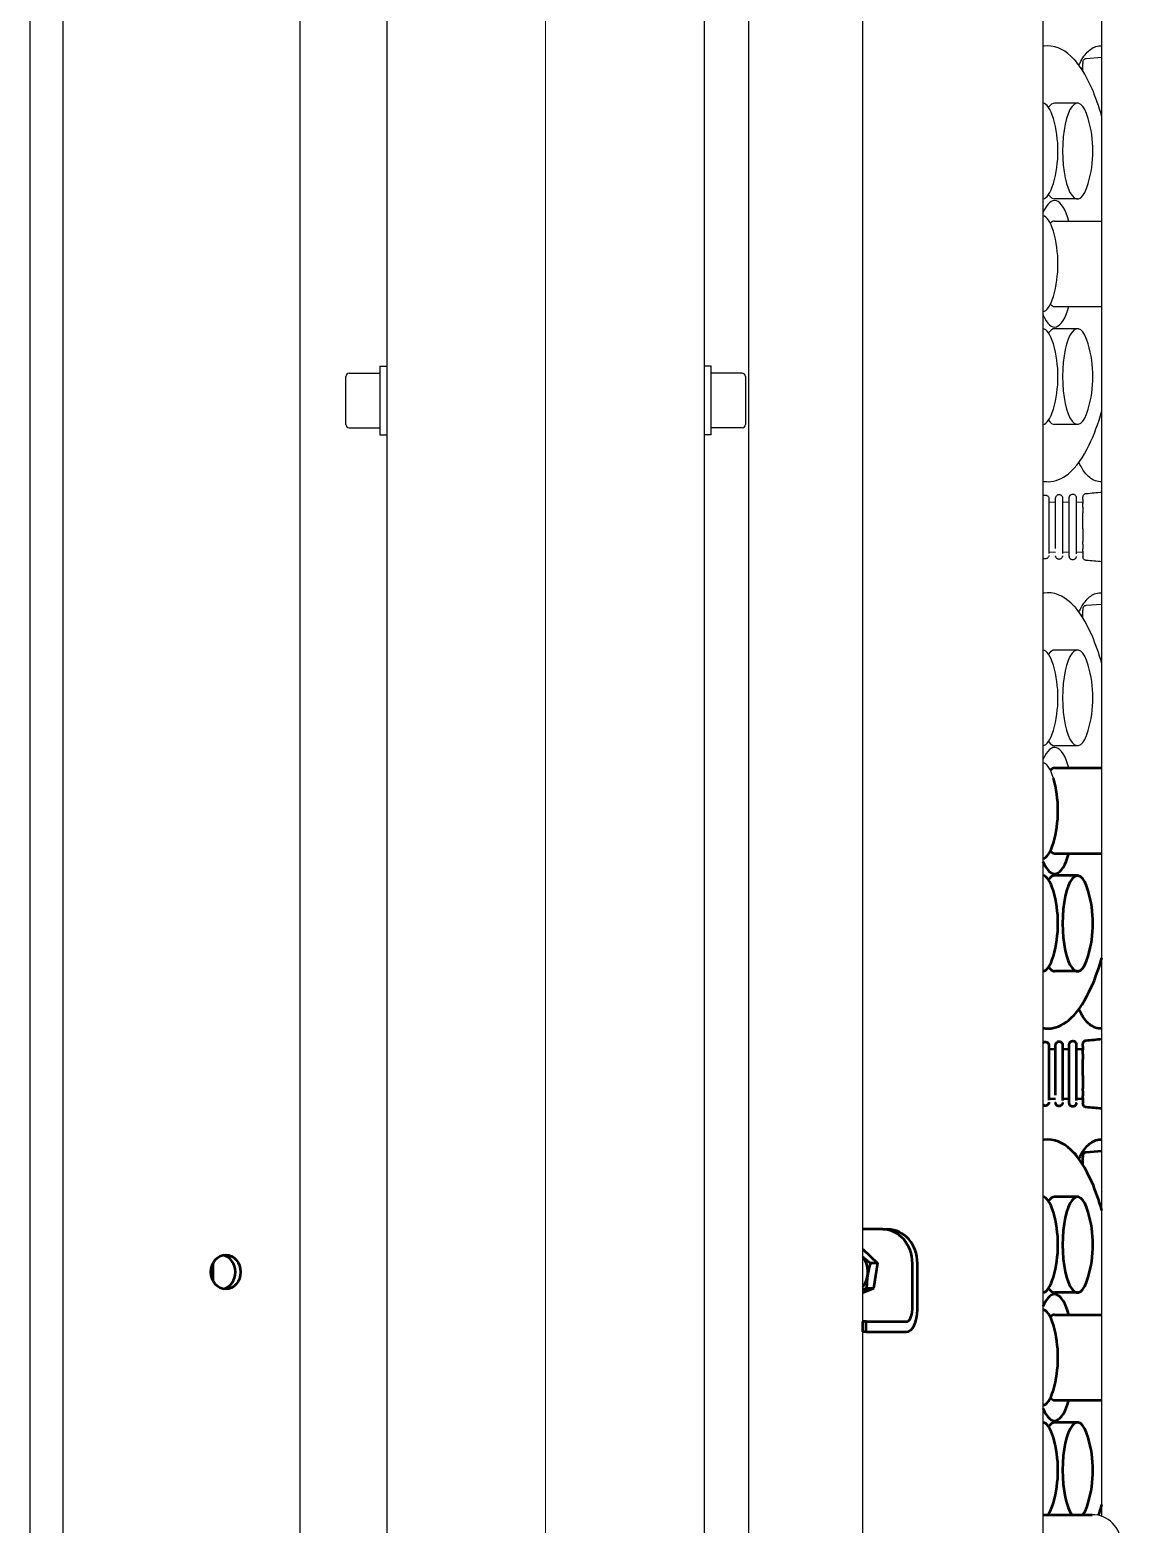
# Model space of a CAD drawing. Extents: x -3873 to 164127, y 7129 to 96529.
# Drawn here: x 54202.5 to 54522, y 47981.2 to 48418.3 of the extents above; entities that cross this region are included whole.
import ezdxf

# ---------------------------------------------------------------- set-up
doc = ezdxf.new("R2010")
doc.units = 0
doc.layers.add('KROMEKA', color=1, linetype='CONTINUOUS')
doc.layers.add('LAYOUT Kromeka', color=1, linetype='CONTINUOUS', lineweight=5)
doc.layers.add('Visible (ISO)', color=7, linetype='CONTINUOUS', lineweight=50)

# ---------------------------------------------------------------- blocks, each defined once
blk = doc.blocks.new('KD21-ara_yolma-64')
at = {"layer": 'KROMEKA', "color": 0}
for p, q in [((2271.44, 151), (1321.63, 151)), ((605.5, 141.28), (3196, 141.28)), ((3196, 72), (605.5, 72)), ((1672.5, 57.5), (1672.5, 48.5)), ((1673.5, 58.5), (1687.5, 58.5)), ((1688.5, 57.5), (1688.5, 48.5)), ((1690.5, 48.5), (1670.5, 48.5)), ((1670.5, 48.5), (1670.5, 46.5)), ((1690.5, 48.5), (1690.5, 46.5)), ((2305.93, 46.5), (605.5, 46.5)), ((605.5, -46.5), (1378, -46.5)), ((1378, -46.5), (2305.93, -46.5)), ((1670.5, -48.5), (1670.5, -46.5)), ((1690.5, -48.5), (1690.5, -46.5)), ((1670.5, -48.5), (1690.5, -48.5)), ((1672.5, -57.5), (1672.5, -48.5)), ((1688.5, -57.5), (1688.5, -48.5)), ((605.5, -59.51), (3955.5, -59.51)), ((1687.5, -58.5), (1673.5, -58.5)), ((605.5, -92.91), (1408, -92.91)), ((1411, -92.91), (2263, -92.91)), ((1370, -145.61), (605.5, -145.61)), ((3955.5, -145.61), (1370, -145.61)), ((1636, -147.33), (1635.76, -147.33)), ((1651.84, -147.33), (1636, -147.33)), ((1636.26, -147.33), (1636.16, -149.33)), ((1650.74, -147.33), (1650.84, -149.33)), ((1651.84, -147.33), (1651.84, -147.33)), ((1579.5, -155.7), (1579.5, -149.01)), ((1607.5, -155.7), (1607.5, -149.01)), ((1634.02, -150.3), (1634.02, -150.3)), ((1635.94, -151.33), (1635.72, -151.33)), ((1651.98, -151.33), (1635.94, -151.33)), ((1636.26, -151.33), (1636.16, -153.33)), ((1637.21, -149.33), (1651.98, -149.33)), ((1650.74, -151.33), (1650.84, -153.33)), ((1651.98, -151.33), (1651.98, -151.33)), ((1673.5, -155.7), (1673.5, -149.01)), ((1701.5, -155.7), (1701.5, -149.01)), ((1708, -149.01), (1708, -162.88)), ((1733, -149.01), (1733, -162.88)), ((1739.5, -155.7), (1739.5, -149.01)), ((1767.5, -155.7), (1767.5, -149.01)), ((1616.8, -157.33), (1617.44, -157.33)), ((1617.44, -157.33), (1618.42, -157.33)), ((1617.81, -156.68), (1617.84, -157.33)), ((1618.42, -157.33), (1619.11, -157.33)), ((1619.53, -157.33), (1619.11, -157.33)), ((1619.53, -157.33), (1619.58, -157.33)), ((1633.89, -154.3), (1633.89, -154.3)), ((1634.71, -157.33), (1634.8, -157.33)), ((1635.32, -157.33), (1634.8, -157.33)), ((1634.89, -153.33), (1637.13, -153.33)), ((1636.43, -157.33), (1635.32, -157.33)), ((1635.94, -155.33), (1635.68, -155.33)), ((1652.11, -155.33), (1635.94, -155.33)), ((1636.26, -155.33), (1636.16, -157.33)), ((1636.43, -157.33), (1637.06, -157.33)), ((1638.48, -157.33), (1637.06, -157.33)), ((1637.13, -153.33), (1652.11, -153.33)), ((1638.48, -157.33), (1639.2, -157.33)), ((1641.09, -157.33), (1639.2, -157.33)), ((1642.97, -157.33), (1641.09, -157.33)), ((1642.97, -157.33), (1644.53, -157.33)), ((1644.53, -157.33), (1646.16, -157.33)), ((1646.16, -157.33), (1647.68, -157.33)), ((1649.26, -157.33), (1647.68, -157.33)), ((1649.26, -157.33), (1650.51, -157.33)), ((1651.5, -157.33), (1650.51, -157.33)), ((1650.74, -155.33), (1650.84, -157.33)), ((1651.5, -157.33), (1652.05, -157.33)), ((1652.05, -157.33), (1652.28, -157.33)), ((1652.28, -157.33), (1652.29, -157.33)), ((1776.8, -157.33), (1777.44, -157.33)), ((1777.44, -157.33), (1778.42, -157.33)), ((1777.81, -156.68), (1777.84, -157.33)), ((1778.42, -157.33), (1779.11, -157.33)), ((1779.53, -157.33), (1779.11, -157.33)), ((1779.53, -157.33), (1779.58, -157.33)), ((1620.57, -158.25), (1620.93, -162.88)), ((1780.57, -158.25), (1780.93, -162.88)), ((1354, -162.88), (2268.17, -162.88))]:
    blk.add_line(p, q, dxfattribs=at)
for centre, radius, start, end in [((1673.5, 57.5), 1, 90, 180), ((1687.5, 57.5), 1, 0, 90), ((1673.5, -57.5), 1, 180, 270), ((1687.5, -57.5), 1, 270, 0), ((1593.5, -115.51), 34.5, 253.9452, 286.0548), ((1687.5, -115.51), 34.5, 253.9452, 286.0548), ((1720.5, -115.51), 34.5, 253.9452, 286.0548), ((1753.5, -115.51), 34.5, 253.9452, 286.0548), ((1346, -160), 8.5, 270, 0), ((1593.5, -125.71), 34.5, 253.9452, 286.0548), ((1687.5, -125.71), 34.5, 253.9452, 286.0548), ((1753.5, -125.71), 34.5, 253.9452, 286.0548)]:
    blk.add_arc(centre, radius, start, end, dxfattribs=at)
for centre, major_axis, ratio, start_param, end_param in [((1560.5, -145.5), (14, 0), 0.309017, 5.462218, 6.25781), ((1560.5, -149.01), (18.5, 0), 0.309017, 5.45427, 6.920172), ((1593.5, -145.5), (-14, 0), 0.309017, 0.025375, 0.820968), ((1593.5, -149.01), (-14, 0), 0.309017, 5.865481, 6.283185), ((1593.5, -145.5), (14, 0), 0.309017, 5.462218, 6.25781), ((1593.5, -149.01), (14, 0), 0.309017, 0, 0.417704), ((1687.5, -145.5), (-14, 0), 0.309017, 0.025375, 0.820968), ((1687.5, -149.01), (-14, 0), 0.309017, 5.865481, 6.283185), ((1687.5, -145.5), (14, 0), 0.309017, 5.462218, 6.25781), ((1720.5, -149.01), (-18.5, 0), 0.309017, 5.646199, 7.112101), ((1687.5, -149.01), (14, 0), 0.309017, 0, 0.417704), ((1720.5, -145.5), (-14, 0), 0.309017, 0.025375, 0.820968), ((1720.5, -149.01), (-12.5, 0), 0.309017, 5.963403, 6.283185), ((1720.5, -145.5), (14, 0), 0.309017, 5.462218, 6.25781), ((1720.5, -149.01), (12.5, 0), 0.309017, 0, 0.319782), ((1720.5, -149.01), (18.5, 0), 0.309017, 5.45427, 6.920172), ((1753.5, -145.5), (-14, 0), 0.309017, 0.025375, 0.820968), ((1753.5, -149.01), (-14, 0), 0.309017, 5.865481, 6.283185), ((1753.5, -145.5), (14, 0), 0.309017, 5.462218, 6.25781), ((1753.5, -149.01), (14, 0), 0.309017, 0, 0.417704), ((1593.5, -155.7), (-14, 0), 0.309017, 2.320625, 7.104153), ((1687.5, -155.7), (-14, 0), 0.309017, 2.320625, 7.104153), ((1753.5, -155.7), (-14, 0), 0.309017, 2.320625, 7.104153), ((1645, -158.22), (-11.29, -0.03), 0.002005, 6.282899, 6.282987), ((1642, -158.22), (11.29, -0.03), 0.002005, 0.000198, 0.000286)]:
    blk.add_ellipse(centre, major_axis=major_axis, ratio=ratio, start_param=start_param, end_param=end_param, dxfattribs=at)
for points, knots in [([(1603.54, -162.88), (1606.54, -162), (1609.27, -161.03), (1615.83, -158.17), (1619.07, -156.13), (1623.42, -151.49), (1624.57, -148.72), (1624.15, -145.84), (1624.13, -145.72), (1624.11, -145.61)], [2.3293951, 2.3293951, 2.3293951, 2.3293951, 2.5256035, 2.5256035, 2.859362, 2.859362, 3.1871954, 3.1871954, 3.2004909, 3.2004909, 3.2004909, 3.2004909]), ([(1635.16, -147.33), (1635.15, -147.33), (1635.15, -147.33), (1635.15, -147.33), (1635.15, -147.33), (1635.13, -147.33), (1635.1, -147.33), (1635.02, -147.32), (1634.97, -147.32), (1634.81, -147.28), (1634.71, -147.24), (1634.53, -147.12), (1634.45, -147.05), (1634.32, -146.89), (1634.26, -146.79), (1634.18, -146.57), (1634.15, -146.43), (1634.16, -146.3)], [0, 0, 0, 0, 0.0001754, 0.0001754, 0.0003546, 0.0003546, 0.0082257, 0.0082257, 0.0240035, 0.0240035, 0.0558555, 0.0558555, 0.0877074, 0.0877074, 0.1195593, 0.1195593, 0.1596693, 0.1596693, 0.1596693, 0.1596693]), ([(1634.16, -146.3), (1634.16, -146.19), (1634.18, -146.08), (1634.26, -145.88), (1634.31, -145.78), (1634.41, -145.67), (1634.43, -145.64), (1634.46, -145.61)], [0, 0, 0, 0, 0.03234533, 0.03234533, 0.06485649, 0.06485649, 0.0766981, 0.0766981, 0.0766981, 0.0766981]), ([(1652.84, -146.3), (1652.85, -146.41), (1652.83, -146.52), (1652.77, -146.72), (1652.72, -146.82), (1652.6, -147), (1652.52, -147.08), (1652.34, -147.21), (1652.24, -147.26), (1652.09, -147.3), (1652.04, -147.31), (1651.96, -147.33), (1651.93, -147.33), (1651.89, -147.33), (1651.88, -147.33), (1651.86, -147.33), (1651.86, -147.33), (1651.85, -147.33), (1651.85, -147.33), (1651.85, -147.33), (1651.85, -147.33), (1651.84, -147.33), (1651.84, -147.33), (1651.84, -147.33)], [0, 0, 0, 0, 0.0323423, 0.0323423, 0.0648538, 0.0648538, 0.097359, 0.097359, 0.1298643, 0.1298643, 0.1459593, 0.1459593, 0.1540946, 0.1540946, 0.1571432, 0.1571432, 0.1594295, 0.1594295, 0.1596439, 0.1596439, 0.1597437, 0.1597437, 0.1597686, 0.1597686, 0.1597686, 0.1597686]), ([(1652.54, -145.61), (1652.55, -145.62), (1652.56, -145.64), (1652.65, -145.73), (1652.71, -145.82), (1652.81, -146.03), (1652.84, -146.17), (1652.84, -146.3)], [0.07647157, 0.07647157, 0.07647157, 0.07647157, 0.08162228, 0.08162228, 0.11325496, 0.11325496, 0.15308456, 0.15308456, 0.15308456, 0.15308456]), ([(1656.75, -147.11), (1656.75, -149.22), (1657.62, -151.27), (1660.98, -155.37), (1663.85, -157.37), (1670.38, -160.54), (1673.72, -161.78), (1677.46, -162.88)], [0, 0, 0, 0, 0.2478391, 0.2478391, 0.5672482, 0.5672482, 0.8121976, 0.8121976, 0.8121976, 0.8121976]), ([(1763.54, -162.88), (1766.54, -162), (1769.27, -161.03), (1775.83, -158.17), (1779.07, -156.13), (1783.42, -151.49), (1784.57, -148.72), (1784.15, -145.84), (1784.13, -145.72), (1784.11, -145.61)], [2.3293951, 2.3293951, 2.3293951, 2.3293951, 2.5256035, 2.5256035, 2.859362, 2.859362, 3.1871954, 3.1871954, 3.2004909, 3.2004909, 3.2004909, 3.2004909]), ([(1634.02, -150.3), (1634.03, -150.19), (1634.05, -150.08), (1634.13, -149.88), (1634.18, -149.78), (1634.32, -149.62), (1634.4, -149.54), (1634.58, -149.43), (1634.69, -149.38), (1634.84, -149.35), (1634.9, -149.34), (1634.97, -149.33), (1634.98, -149.33), (1635, -149.33), (1635.01, -149.33), (1635.02, -149.33), (1635.02, -149.33), (1635.02, -149.33), (1635.02, -149.33), (1635.02, -149.33), (1635.02, -149.33), (1635.02, -149.33)], [0, 0, 0, 0, 0.0323454, 0.0323454, 0.0648566, 0.0648566, 0.0973618, 0.0973618, 0.1298671, 0.1298671, 0.1459622, 0.1459622, 0.1500274, 0.1500274, 0.153076, 0.153076, 0.1531475, 0.1531475, 0.1531724, 0.1531724, 0.1531849, 0.1531849, 0.1531849, 0.1531849]), ([(1635.02, -151.33), (1635.02, -151.33), (1635.02, -151.33), (1635.02, -151.33), (1635.01, -151.33), (1634.98, -151.33), (1634.96, -151.33), (1634.88, -151.32), (1634.83, -151.31), (1634.67, -151.27), (1634.58, -151.23), (1634.4, -151.12), (1634.32, -151.05), (1634.18, -150.88), (1634.13, -150.79), (1634.04, -150.57), (1634.02, -150.43), (1634.02, -150.3)], [0, 0, 0, 0, 0.0004883, 0.0004883, 0.0014649, 0.0014649, 0.0092831, 0.0092831, 0.0249544, 0.0249544, 0.0565871, 0.0565871, 0.0882198, 0.0882198, 0.1198524, 0.1198524, 0.159682, 0.159682, 0.159682, 0.159682]), ([(1651.98, -149.33), (1651.98, -149.33), (1651.98, -149.33), (1651.98, -149.33), (1651.98, -149.33), (1651.98, -149.33), (1651.98, -149.33), (1651.99, -149.33), (1652, -149.33), (1652.06, -149.33), (1652.11, -149.34), (1652.26, -149.37), (1652.36, -149.4), (1652.55, -149.51), (1652.63, -149.57), (1652.78, -149.73), (1652.84, -149.82), (1652.94, -150.03), (1652.97, -150.17), (1652.98, -150.3)], [0, 0, 0, 0, 0.0000225, 0.0000225, 0.0002026, 0.0002026, 0.0007294, 0.0007294, 0.0026826, 0.0026826, 0.0183539, 0.0183539, 0.0499866, 0.0499866, 0.0816192, 0.0816192, 0.1132519, 0.1132519, 0.1530815, 0.1530815, 0.1530815, 0.1530815]), ([(1652.98, -150.3), (1652.98, -150.41), (1652.96, -150.52), (1652.9, -150.72), (1652.85, -150.82), (1652.73, -151), (1652.65, -151.08), (1652.47, -151.21), (1652.37, -151.26), (1652.22, -151.3), (1652.17, -151.31), (1652.09, -151.33), (1652.06, -151.33), (1652.02, -151.33), (1652.01, -151.33), (1651.99, -151.33), (1651.99, -151.33), (1651.98, -151.33), (1651.98, -151.33), (1651.98, -151.33), (1651.98, -151.33), (1651.98, -151.33), (1651.98, -151.33), (1651.98, -151.33)], [0, 0, 0, 0, 0.0323427, 0.0323427, 0.0648545, 0.0648545, 0.0973599, 0.0973599, 0.129865, 0.129865, 0.1459598, 0.1459598, 0.1540948, 0.1540948, 0.1571434, 0.1571434, 0.1594297, 0.1594297, 0.159644, 0.159644, 0.1597438, 0.1597438, 0.1597688, 0.1597688, 0.1597688, 0.1597688]), ([(1618.58, -156.14), (1618.81, -156.25), (1619.04, -156.36), (1620.69, -157.2), (1621.85, -157.98), (1623.53, -159.77), (1624.12, -160.8), (1624.26, -162.27), (1624.26, -162.58), (1624.22, -162.88)], [2.7565951, 2.7565951, 2.7565951, 2.7565951, 2.7842197, 2.7842197, 2.9646373, 2.9646373, 3.1235608, 3.1235608, 3.1644959, 3.1644959, 3.1644959, 3.1644959]), ([(1619.58, -157.33), (1619.63, -157.33), (1619.69, -157.34), (1619.8, -157.36), (1619.86, -157.37), (1620.01, -157.43), (1620.11, -157.48), (1620.27, -157.61), (1620.35, -157.69), (1620.46, -157.86), (1620.51, -157.96), (1620.56, -158.12), (1620.57, -158.19), (1620.57, -158.25)], [0, 0, 0, 0, 0.0173688, 0.0173688, 0.0342325, 0.0342325, 0.0658813, 0.0658813, 0.0975301, 0.0975301, 0.1291788, 0.1291788, 0.1488048, 0.1488048, 0.1488048, 0.1488048]), ([(1620.34, -154.71), (1620.31, -154.78), (1620.27, -154.85), (1620.16, -155), (1620.08, -155.08), (1619.91, -155.21), (1619.81, -155.26), (1619.69, -155.29), (1619.67, -155.3), (1619.65, -155.3)], [0.04130106, 0.04130106, 0.04130106, 0.04130106, 0.06485412, 0.06485412, 0.0973594, 0.0973594, 0.12986461, 0.12986461, 0.13491102, 0.13491102, 0.13491102, 0.13491102]), ([(1633.71, -158.25), (1633.72, -158.14), (1633.75, -158.03), (1633.84, -157.83), (1633.89, -157.74), (1634.04, -157.58), (1634.12, -157.52), (1634.31, -157.41), (1634.41, -157.37), (1634.58, -157.34), (1634.64, -157.33), (1634.71, -157.33)], [0, 0, 0, 0, 0.0323651, 0.0323651, 0.0642107, 0.0642107, 0.0960749, 0.0960749, 0.1279386, 0.1279386, 0.1478464, 0.1478464, 0.1478464, 0.1478464]), ([(1633.89, -154.3), (1633.9, -154.19), (1633.92, -154.08), (1633.99, -153.88), (1634.05, -153.78), (1634.19, -153.62), (1634.27, -153.54), (1634.45, -153.43), (1634.56, -153.38), (1634.7, -153.35), (1634.74, -153.34), (1634.81, -153.33), (1634.85, -153.33), (1634.89, -153.33)], [0, 0, 0, 0, 0.0323454, 0.0323454, 0.0648566, 0.0648566, 0.0973618, 0.0973618, 0.1298671, 0.1298671, 0.1414506, 0.1414506, 0.1531948, 0.1531948, 0.1531948, 0.1531948]), ([(1634.89, -155.33), (1634.89, -155.33), (1634.89, -155.33), (1634.89, -155.33), (1634.89, -155.33), (1634.89, -155.33), (1634.89, -155.33), (1634.89, -155.33), (1634.89, -155.33), (1634.88, -155.33), (1634.88, -155.33), (1634.86, -155.33), (1634.85, -155.33), (1634.82, -155.33), (1634.8, -155.33), (1634.73, -155.32), (1634.69, -155.31), (1634.57, -155.28), (1634.49, -155.25), (1634.33, -155.17), (1634.26, -155.11), (1634.14, -155), (1634.08, -154.93), (1633.99, -154.78), (1633.96, -154.7), (1633.9, -154.52), (1633.89, -154.41), (1633.89, -154.3)], [0, 0, 0, 0, 0.0000222, 0.0000222, 0.0000722, 0.0000722, 0.0001721, 0.0001721, 0.000372, 0.000372, 0.0019709, 0.0019709, 0.0051689, 0.0051689, 0.0115673, 0.0115673, 0.0243832, 0.0243832, 0.0501713, 0.0501713, 0.0759593, 0.0759593, 0.1017473, 0.1017473, 0.1275353, 0.1275353, 0.1599226, 0.1599226, 0.1599226, 0.1599226]), ([(1652.11, -153.33), (1652.11, -153.33), (1652.11, -153.33), (1652.12, -153.33), (1652.13, -153.33), (1652.16, -153.33), (1652.17, -153.33), (1652.23, -153.34), (1652.26, -153.34), (1652.37, -153.36), (1652.44, -153.38), (1652.57, -153.44), (1652.63, -153.48), (1652.75, -153.56), (1652.8, -153.61), (1652.9, -153.71), (1652.94, -153.77), (1653.01, -153.9), (1653.04, -153.96), (1653.09, -154.12), (1653.1, -154.21), (1653.11, -154.3)], [0, 0, 0, 0, 0.0002364, 0.0002364, 0.0029098, 0.0029098, 0.008258, 0.008258, 0.0189655, 0.0189655, 0.0404709, 0.0404709, 0.0619763, 0.0619763, 0.0834816, 0.0834816, 0.104987, 0.104987, 0.1264923, 0.1264923, 0.1534609, 0.1534609, 0.1534609, 0.1534609]), ([(1653.11, -154.3), (1653.11, -154.41), (1653.1, -154.52), (1653.03, -154.72), (1652.99, -154.82), (1652.86, -155), (1652.78, -155.08), (1652.61, -155.21), (1652.51, -155.26), (1652.36, -155.3), (1652.31, -155.31), (1652.21, -155.33), (1652.16, -155.33), (1652.11, -155.33)], [0.0000021, 0.0000021, 0.0000021, 0.0000021, 0.0323432, 0.0323432, 0.0648554, 0.0648554, 0.097361, 0.097361, 0.1298659, 0.1298659, 0.1446462, 0.1446462, 0.1597657, 0.1597657, 0.1597657, 0.1597657]), ([(1652.29, -157.33), (1652.35, -157.33), (1652.4, -157.34), (1652.51, -157.36), (1652.57, -157.37), (1652.72, -157.42), (1652.81, -157.47), (1652.98, -157.6), (1653.06, -157.68), (1653.17, -157.85), (1653.22, -157.95), (1653.27, -158.12), (1653.28, -158.18), (1653.29, -158.25)], [0, 0, 0, 0, 0.016928, 0.016928, 0.0333876, 0.0333876, 0.0650363, 0.0650363, 0.0966851, 0.0966851, 0.1283339, 0.1283339, 0.1479599, 0.1479599, 0.1479599, 0.1479599]), ([(1656.75, -162.37), (1656.75, -161.06), (1657.38, -159.86), (1659.28, -157.83), (1660.67, -156.96), (1662.42, -156.14)], [0, 0, 0, 0, 0.1770954, 0.1770954, 0.3849975, 0.3849975, 0.3849975, 0.3849975]), ([(1778.58, -156.14), (1778.81, -156.25), (1779.04, -156.36), (1780.69, -157.2), (1781.85, -157.98), (1783.53, -159.77), (1784.12, -160.8), (1784.26, -162.27), (1784.26, -162.58), (1784.22, -162.88)], [2.7565951, 2.7565951, 2.7565951, 2.7565951, 2.7842197, 2.7842197, 2.9646373, 2.9646373, 3.1235608, 3.1235608, 3.1644959, 3.1644959, 3.1644959, 3.1644959]), ([(1779.58, -157.33), (1779.63, -157.33), (1779.69, -157.34), (1779.8, -157.36), (1779.86, -157.37), (1780.01, -157.43), (1780.11, -157.48), (1780.27, -157.61), (1780.35, -157.69), (1780.46, -157.86), (1780.51, -157.96), (1780.56, -158.12), (1780.57, -158.19), (1780.57, -158.25)], [0, 0, 0, 0, 0.0173688, 0.0173688, 0.0342325, 0.0342325, 0.0658813, 0.0658813, 0.0975301, 0.0975301, 0.1291788, 0.1291788, 0.1488048, 0.1488048, 0.1488048, 0.1488048]), ([(1780.34, -154.71), (1780.31, -154.78), (1780.27, -154.85), (1780.16, -155), (1780.08, -155.08), (1779.91, -155.21), (1779.81, -155.26), (1779.69, -155.29), (1779.67, -155.3), (1779.65, -155.3)], [0.04130106, 0.04130106, 0.04130106, 0.04130106, 0.06485412, 0.06485412, 0.0973594, 0.0973594, 0.12986461, 0.12986461, 0.13491102, 0.13491102, 0.13491102, 0.13491102])]:
    blk.add_open_spline(points, degree=3, knots=knots, dxfattribs=at)
for points in [[(1656.89, -145.61), (1656.8, -146.11), (1656.75, -146.61), (1656.75, -147.11)], [(1633.31, -162.88), (1633.45, -161.33), (1633.58, -159.79), (1633.71, -158.25)], [(1653.29, -158.25), (1653.42, -159.79), (1653.55, -161.33), (1653.69, -162.88)], [(1656.78, -162.88), (1656.76, -162.71), (1656.75, -162.54), (1656.75, -162.37)]]:
    blk.add_open_spline(points, degree=3, dxfattribs=at)
at = {"layer": 'Visible (ISO)'}
for p, q in [((1427.91, 97.45), (1423.09, 97.45)), ((1411, -92.79), (1408, -92.79)), ((1408, -93.87), (1408, -92.79)), ((1408, -93.87), (1411, -93.87)), ((1408, -93.87), (1408, -105.62)), ((1411, -93.87), (1411, -92.79)), ((1411, -93.87), (1411, -105.62)), ((1420.69, -96.04), (1419.37, -92.91)), ((1420.69, -96.04), (1420.69, -93.98)), ((1428.08, -97.15), (1420.69, -96.04)), ((1432.17, -92.91), (1428.08, -97.15)), ((1428.08, -97.15), (1428.08, -95.1)), ((1438, -98.71), (1438, -92.91)), ((1438, -98.71), (1438, -100.21)), ((1414.5, -107.37), (1428, -107.37)), ((1414.5, -108.87), (1428, -108.87)), ((1354.5, -145.61), (1354.5, -151.8)), ((1476, -147.33), (1475.76, -147.33)), ((1491.84, -147.33), (1476, -147.33)), ((1476.26, -147.33), (1476.16, -149.33)), ((1490.74, -147.33), (1490.84, -149.33)), ((1491.84, -147.33), (1491.84, -147.33)), ((1354.5, -151.8), (1354.5, -160)), ((1381.5, -155.7), (1381.5, -149.01)), ((1388, -149.01), (1388, -162.88)), ((1413, -149.01), (1413, -162.88)), ((1419.5, -155.7), (1419.5, -149.01)), ((1447.5, -155.7), (1447.5, -149.01)), ((1474.02, -150.3), (1474.02, -150.3)), ((1475.94, -151.33), (1475.72, -151.33)), ((1491.98, -151.33), (1475.94, -151.33)), ((1476.26, -151.33), (1476.16, -153.33)), ((1477.21, -149.33), (1491.98, -149.33)), ((1490.74, -151.33), (1490.84, -153.33)), ((1491.98, -151.33), (1491.98, -151.33)), ((1513.5, -155.7), (1513.5, -149.01)), ((1541.5, -155.7), (1541.5, -149.01)), ((1548, -149.01), (1548, -162.88)), ((1573, -149.01), (1573, -162.88)), ((1456.8, -157.33), (1457.44, -157.33)), ((1457.44, -157.33), (1458.42, -157.33)), ((1457.81, -156.68), (1457.84, -157.33)), ((1458.42, -157.33), (1459.11, -157.33)), ((1459.53, -157.33), (1459.11, -157.33)), ((1459.53, -157.33), (1459.58, -157.33)), ((1473.89, -154.3), (1473.89, -154.3)), ((1474.71, -157.33), (1474.8, -157.33)), ((1475.32, -157.33), (1474.8, -157.33)), ((1474.89, -153.33), (1477.13, -153.33)), ((1476.43, -157.33), (1475.32, -157.33)), ((1475.94, -155.33), (1475.68, -155.33)), ((1492.11, -155.33), (1475.94, -155.33)), ((1476.26, -155.33), (1476.16, -157.33)), ((1476.43, -157.33), (1477.06, -157.33)), ((1478.48, -157.33), (1477.06, -157.33)), ((1477.13, -153.33), (1492.11, -153.33)), ((1478.48, -157.33), (1479.2, -157.33)), ((1481.09, -157.33), (1479.2, -157.33)), ((1482.97, -157.33), (1481.09, -157.33)), ((1482.97, -157.33), (1484.53, -157.33)), ((1484.53, -157.33), (1486.16, -157.33)), ((1486.16, -157.33), (1487.68, -157.33)), ((1489.26, -157.33), (1487.68, -157.33)), ((1489.26, -157.33), (1490.51, -157.33)), ((1491.5, -157.33), (1490.51, -157.33)), ((1490.74, -155.33), (1490.84, -157.33)), ((1491.5, -157.33), (1492.05, -157.33)), ((1492.05, -157.33), (1492.28, -157.33)), ((1492.28, -157.33), (1492.29, -157.33)), ((1460.57, -158.25), (1460.93, -162.88))]:
    blk.add_line(p, q, dxfattribs=at)
for centre in [(1367.5, -115.51), (1400.5, -115.51), (1433.5, -115.51), (1527.5, -115.51), (1560.5, -115.51), (1367.5, -125.71), (1433.5, -125.71), (1527.5, -125.71)]:
    blk.add_arc(centre, 34.5, 253.9452, 286.0548, dxfattribs=at)
blk.add_ellipse((1425.5, 93.65), major_axis=(-5, 0), ratio=0.866025, dxfattribs=at)
for centre, major_axis, ratio, start_param, end_param in [((1425.5, 95.15), (-5, 0), 0.866025, 0.174083, 2.96751), ((1425.5, -88.7), (6.5, 0), 0.866025, 3.987632, 4.53956), ((1425.5, -88.7), (6.5, 0), 0.866025, 4.53956, 5.437146), ((1428, -98.71), (10, 0), 0.866025, 4.712389, 6.283185), ((1428, -100.21), (10, 0), 0.866025, 4.712389, 6.283185), ((1414.5, -105.62), (-6.5, 0), 0.5, 0, 1.570796), ((1414.5, -105.62), (-3.5, 0), 0.5, 0, 1.570796), ((1367.5, -145.5), (-14, 0), 0.309017, 0.380251, 0.820968), ((1367.5, -149.01), (-14, 0), 0.309017, 5.865481, 5.902934), ((1367.5, -145.5), (14, 0), 0.309017, 5.462218, 6.25781), ((1400.5, -149.01), (-18.5, 0), 0.309017, 5.646199, 7.112101), ((1367.5, -149.01), (14, 0), 0.309017, 0, 0.417704), ((1400.5, -145.5), (-14, 0), 0.309017, 0.025375, 0.820968), ((1400.5, -149.01), (-12.5, 0), 0.309017, 5.963403, 6.283185), ((1400.5, -145.5), (14, 0), 0.309017, 5.462218, 6.25781), ((1400.5, -149.01), (12.5, 0), 0.309017, 0, 0.319782), ((1400.5, -149.01), (18.5, 0), 0.309017, 5.45427, 6.920172), ((1433.5, -145.5), (-14, 0), 0.309017, 0.025375, 0.820968), ((1433.5, -149.01), (-14, 0), 0.309017, 5.865481, 6.283185), ((1433.5, -145.5), (14, 0), 0.309017, 5.462218, 6.25781), ((1433.5, -149.01), (14, 0), 0.309017, 0, 0.417704), ((1527.5, -145.5), (-14, 0), 0.309017, 0.025375, 0.820968), ((1527.5, -149.01), (-14, 0), 0.309017, 5.865481, 6.283185), ((1527.5, -145.5), (14, 0), 0.309017, 5.462218, 6.25781), ((1560.5, -149.01), (-18.5, 0), 0.309017, 5.646199, 7.112101), ((1527.5, -149.01), (14, 0), 0.309017, 0, 0.417704), ((1560.5, -145.5), (-14, 0), 0.309017, 0.025375, 0.820968), ((1560.5, -149.01), (-12.5, 0), 0.309017, 5.963403, 6.283185), ((1560.5, -149.01), (12.5, 0), 0.309017, 0, 0.319782), ((1367.5, -155.7), (-14, 0), 0.309017, 2.320625, 5.902934), ((1433.5, -155.7), (-14, 0), 0.309017, 2.320625, 7.104153), ((1527.5, -155.7), (-14, 0), 0.309017, 2.320625, 7.104153), ((1367.5, -155.7), (-14, 0), 0.309017, 0.380251, 0.820968), ((1485, -158.22), (-11.29, -0.03), 0.002005, 6.282899, 6.282987), ((1482, -158.22), (11.29, -0.03), 0.002005, 0.000198, 0.000286)]:
    blk.add_ellipse(centre, major_axis=major_axis, ratio=ratio, start_param=start_param, end_param=end_param, dxfattribs=at)
for points, weights in [([(1420.69, -93.98), (1420.48, -93.42), (1420.3, -92.91)], [1, 1.01073896901, 1.01540095669]), ([(1424.38, -94.25), (1422.67, -93.99), (1420.69, -93.98)], [1, 1.0379548493, 1]), ([(1428.08, -95.1), (1426.1, -94.51), (1424.38, -94.25)], [1, 1.0379548493, 1]), ([(1429.92, -92.91), (1429.06, -93.86), (1428.08, -95.1)], [1.01404753854, 1.02864988774, 1])]:
    blk.add_rational_spline(points, weights, degree=2, dxfattribs=at)
for points, knots in [([(1443.54, -162.88), (1446.54, -162), (1449.27, -161.03), (1455.83, -158.17), (1459.07, -156.13), (1463.42, -151.49), (1464.57, -148.72), (1464.15, -145.84), (1464.13, -145.72), (1464.11, -145.61)], [2.3293951, 2.3293951, 2.3293951, 2.3293951, 2.5256035, 2.5256035, 2.859362, 2.859362, 3.1871954, 3.1871954, 3.2004909, 3.2004909, 3.2004909, 3.2004909]), ([(1475.16, -147.33), (1475.15, -147.33), (1475.15, -147.33), (1475.15, -147.33), (1475.15, -147.33), (1475.13, -147.33), (1475.1, -147.33), (1475.02, -147.32), (1474.97, -147.32), (1474.81, -147.28), (1474.71, -147.24), (1474.53, -147.12), (1474.45, -147.05), (1474.32, -146.89), (1474.26, -146.79), (1474.18, -146.57), (1474.15, -146.43), (1474.16, -146.3)], [0, 0, 0, 0, 0.0001754, 0.0001754, 0.0003546, 0.0003546, 0.0082257, 0.0082257, 0.0240035, 0.0240035, 0.0558555, 0.0558555, 0.0877074, 0.0877074, 0.1195593, 0.1195593, 0.1596693, 0.1596693, 0.1596693, 0.1596693]), ([(1474.16, -146.3), (1474.16, -146.19), (1474.18, -146.08), (1474.26, -145.88), (1474.31, -145.78), (1474.41, -145.67), (1474.43, -145.64), (1474.46, -145.61)], [0, 0, 0, 0, 0.03234533, 0.03234533, 0.06485649, 0.06485649, 0.0766981, 0.0766981, 0.0766981, 0.0766981]), ([(1492.84, -146.3), (1492.85, -146.41), (1492.83, -146.52), (1492.77, -146.72), (1492.72, -146.82), (1492.6, -147), (1492.52, -147.08), (1492.34, -147.21), (1492.24, -147.26), (1492.09, -147.3), (1492.04, -147.31), (1491.96, -147.33), (1491.93, -147.33), (1491.89, -147.33), (1491.88, -147.33), (1491.86, -147.33), (1491.86, -147.33), (1491.85, -147.33), (1491.85, -147.33), (1491.85, -147.33), (1491.85, -147.33), (1491.84, -147.33), (1491.84, -147.33), (1491.84, -147.33)], [0, 0, 0, 0, 0.0323423, 0.0323423, 0.0648538, 0.0648538, 0.097359, 0.097359, 0.1298643, 0.1298643, 0.1459593, 0.1459593, 0.1540946, 0.1540946, 0.1571432, 0.1571432, 0.1594295, 0.1594295, 0.1596439, 0.1596439, 0.1597437, 0.1597437, 0.1597686, 0.1597686, 0.1597686, 0.1597686]), ([(1492.54, -145.61), (1492.55, -145.62), (1492.56, -145.64), (1492.65, -145.73), (1492.71, -145.82), (1492.81, -146.03), (1492.84, -146.17), (1492.84, -146.3)], [0.07647157, 0.07647157, 0.07647157, 0.07647157, 0.08162228, 0.08162228, 0.11325496, 0.11325496, 0.15308456, 0.15308456, 0.15308456, 0.15308456]), ([(1496.75, -147.11), (1496.75, -149.22), (1497.62, -151.27), (1500.98, -155.37), (1503.85, -157.37), (1510.38, -160.54), (1513.72, -161.78), (1517.46, -162.88)], [0, 0, 0, 0, 0.2478391, 0.2478391, 0.5672482, 0.5672482, 0.8121976, 0.8121976, 0.8121976, 0.8121976]), ([(1474.02, -150.3), (1474.03, -150.19), (1474.05, -150.08), (1474.13, -149.88), (1474.18, -149.78), (1474.32, -149.62), (1474.4, -149.54), (1474.58, -149.43), (1474.69, -149.38), (1474.84, -149.35), (1474.9, -149.34), (1474.97, -149.33), (1474.98, -149.33), (1475, -149.33), (1475.01, -149.33), (1475.02, -149.33), (1475.02, -149.33), (1475.02, -149.33), (1475.02, -149.33), (1475.02, -149.33), (1475.02, -149.33), (1475.02, -149.33)], [0, 0, 0, 0, 0.0323454, 0.0323454, 0.0648566, 0.0648566, 0.0973618, 0.0973618, 0.1298671, 0.1298671, 0.1459622, 0.1459622, 0.1500274, 0.1500274, 0.153076, 0.153076, 0.1531475, 0.1531475, 0.1531724, 0.1531724, 0.1531849, 0.1531849, 0.1531849, 0.1531849]), ([(1475.02, -151.33), (1475.02, -151.33), (1475.02, -151.33), (1475.02, -151.33), (1475.01, -151.33), (1474.98, -151.33), (1474.96, -151.33), (1474.88, -151.32), (1474.83, -151.31), (1474.67, -151.27), (1474.58, -151.23), (1474.4, -151.12), (1474.32, -151.05), (1474.18, -150.88), (1474.13, -150.79), (1474.04, -150.57), (1474.02, -150.43), (1474.02, -150.3)], [0, 0, 0, 0, 0.0004883, 0.0004883, 0.0014649, 0.0014649, 0.0092831, 0.0092831, 0.0249544, 0.0249544, 0.0565871, 0.0565871, 0.0882198, 0.0882198, 0.1198524, 0.1198524, 0.159682, 0.159682, 0.159682, 0.159682]), ([(1491.98, -149.33), (1491.98, -149.33), (1491.98, -149.33), (1491.98, -149.33), (1491.98, -149.33), (1491.98, -149.33), (1491.98, -149.33), (1491.99, -149.33), (1492, -149.33), (1492.06, -149.33), (1492.11, -149.34), (1492.26, -149.37), (1492.36, -149.4), (1492.55, -149.51), (1492.63, -149.57), (1492.78, -149.73), (1492.84, -149.82), (1492.94, -150.03), (1492.97, -150.17), (1492.98, -150.3)], [0, 0, 0, 0, 0.0000225, 0.0000225, 0.0002026, 0.0002026, 0.0007294, 0.0007294, 0.0026826, 0.0026826, 0.0183539, 0.0183539, 0.0499866, 0.0499866, 0.0816192, 0.0816192, 0.1132519, 0.1132519, 0.1530815, 0.1530815, 0.1530815, 0.1530815]), ([(1492.98, -150.3), (1492.98, -150.41), (1492.96, -150.52), (1492.9, -150.72), (1492.85, -150.82), (1492.73, -151), (1492.65, -151.08), (1492.47, -151.21), (1492.37, -151.26), (1492.22, -151.3), (1492.17, -151.31), (1492.09, -151.33), (1492.06, -151.33), (1492.02, -151.33), (1492.01, -151.33), (1491.99, -151.33), (1491.99, -151.33), (1491.98, -151.33), (1491.98, -151.33), (1491.98, -151.33), (1491.98, -151.33), (1491.98, -151.33), (1491.98, -151.33), (1491.98, -151.33)], [0, 0, 0, 0, 0.0323427, 0.0323427, 0.0648545, 0.0648545, 0.0973599, 0.0973599, 0.129865, 0.129865, 0.1459598, 0.1459598, 0.1540948, 0.1540948, 0.1571434, 0.1571434, 0.1594297, 0.1594297, 0.159644, 0.159644, 0.1597438, 0.1597438, 0.1597688, 0.1597688, 0.1597688, 0.1597688]), ([(1458.58, -156.14), (1458.81, -156.25), (1459.04, -156.36), (1460.69, -157.2), (1461.85, -157.98), (1463.53, -159.77), (1464.12, -160.8), (1464.26, -162.27), (1464.26, -162.58), (1464.22, -162.88)], [2.7565951, 2.7565951, 2.7565951, 2.7565951, 2.7842197, 2.7842197, 2.9646373, 2.9646373, 3.1235608, 3.1235608, 3.1644959, 3.1644959, 3.1644959, 3.1644959]), ([(1459.58, -157.33), (1459.63, -157.33), (1459.69, -157.34), (1459.8, -157.36), (1459.86, -157.37), (1460.01, -157.43), (1460.11, -157.48), (1460.27, -157.61), (1460.35, -157.69), (1460.46, -157.86), (1460.51, -157.96), (1460.56, -158.12), (1460.57, -158.19), (1460.57, -158.25)], [0, 0, 0, 0, 0.0173688, 0.0173688, 0.0342325, 0.0342325, 0.0658813, 0.0658813, 0.0975301, 0.0975301, 0.1291788, 0.1291788, 0.1488048, 0.1488048, 0.1488048, 0.1488048]), ([(1460.34, -154.71), (1460.31, -154.78), (1460.27, -154.85), (1460.16, -155), (1460.08, -155.08), (1459.91, -155.21), (1459.81, -155.26), (1459.69, -155.29), (1459.67, -155.3), (1459.65, -155.3)], [0.04130106, 0.04130106, 0.04130106, 0.04130106, 0.06485412, 0.06485412, 0.0973594, 0.0973594, 0.12986461, 0.12986461, 0.13491102, 0.13491102, 0.13491102, 0.13491102]), ([(1473.71, -158.25), (1473.72, -158.14), (1473.75, -158.03), (1473.84, -157.83), (1473.89, -157.74), (1474.04, -157.58), (1474.12, -157.52), (1474.31, -157.41), (1474.41, -157.37), (1474.58, -157.34), (1474.64, -157.33), (1474.71, -157.33)], [0, 0, 0, 0, 0.0323651, 0.0323651, 0.0642107, 0.0642107, 0.0960749, 0.0960749, 0.1279386, 0.1279386, 0.1478464, 0.1478464, 0.1478464, 0.1478464]), ([(1473.89, -154.3), (1473.9, -154.19), (1473.92, -154.08), (1473.99, -153.88), (1474.05, -153.78), (1474.19, -153.62), (1474.27, -153.54), (1474.45, -153.43), (1474.56, -153.38), (1474.7, -153.35), (1474.74, -153.34), (1474.81, -153.33), (1474.85, -153.33), (1474.89, -153.33)], [0, 0, 0, 0, 0.0323454, 0.0323454, 0.0648566, 0.0648566, 0.0973618, 0.0973618, 0.1298671, 0.1298671, 0.1414506, 0.1414506, 0.1531948, 0.1531948, 0.1531948, 0.1531948]), ([(1474.89, -155.33), (1474.89, -155.33), (1474.89, -155.33), (1474.89, -155.33), (1474.89, -155.33), (1474.89, -155.33), (1474.89, -155.33), (1474.89, -155.33), (1474.89, -155.33), (1474.88, -155.33), (1474.88, -155.33), (1474.86, -155.33), (1474.85, -155.33), (1474.82, -155.33), (1474.8, -155.33), (1474.73, -155.32), (1474.69, -155.31), (1474.57, -155.28), (1474.49, -155.25), (1474.33, -155.17), (1474.26, -155.11), (1474.14, -155), (1474.08, -154.93), (1473.99, -154.78), (1473.96, -154.7), (1473.9, -154.52), (1473.89, -154.41), (1473.89, -154.3)], [0, 0, 0, 0, 0.0000222, 0.0000222, 0.0000722, 0.0000722, 0.0001721, 0.0001721, 0.000372, 0.000372, 0.0019709, 0.0019709, 0.0051689, 0.0051689, 0.0115673, 0.0115673, 0.0243832, 0.0243832, 0.0501713, 0.0501713, 0.0759593, 0.0759593, 0.1017473, 0.1017473, 0.1275353, 0.1275353, 0.1599226, 0.1599226, 0.1599226, 0.1599226]), ([(1492.11, -153.33), (1492.11, -153.33), (1492.11, -153.33), (1492.12, -153.33), (1492.13, -153.33), (1492.16, -153.33), (1492.17, -153.33), (1492.23, -153.34), (1492.26, -153.34), (1492.37, -153.36), (1492.44, -153.38), (1492.57, -153.44), (1492.63, -153.48), (1492.75, -153.56), (1492.8, -153.61), (1492.9, -153.71), (1492.94, -153.77), (1493.01, -153.9), (1493.04, -153.96), (1493.09, -154.12), (1493.1, -154.21), (1493.11, -154.3)], [0, 0, 0, 0, 0.0002364, 0.0002364, 0.0029098, 0.0029098, 0.008258, 0.008258, 0.0189655, 0.0189655, 0.0404709, 0.0404709, 0.0619763, 0.0619763, 0.0834816, 0.0834816, 0.104987, 0.104987, 0.1264923, 0.1264923, 0.1534609, 0.1534609, 0.1534609, 0.1534609]), ([(1493.11, -154.3), (1493.11, -154.41), (1493.1, -154.52), (1493.03, -154.72), (1492.99, -154.82), (1492.86, -155), (1492.78, -155.08), (1492.61, -155.21), (1492.51, -155.26), (1492.36, -155.3), (1492.31, -155.31), (1492.21, -155.33), (1492.16, -155.33), (1492.11, -155.33)], [0.0000021, 0.0000021, 0.0000021, 0.0000021, 0.0323432, 0.0323432, 0.0648554, 0.0648554, 0.097361, 0.097361, 0.1298659, 0.1298659, 0.1446462, 0.1446462, 0.1597657, 0.1597657, 0.1597657, 0.1597657]), ([(1492.29, -157.33), (1492.35, -157.33), (1492.4, -157.34), (1492.51, -157.36), (1492.57, -157.37), (1492.72, -157.42), (1492.81, -157.47), (1492.98, -157.6), (1493.06, -157.68), (1493.17, -157.85), (1493.22, -157.95), (1493.27, -158.12), (1493.28, -158.18), (1493.29, -158.25)], [0, 0, 0, 0, 0.016928, 0.016928, 0.0333876, 0.0333876, 0.0650363, 0.0650363, 0.0966851, 0.0966851, 0.1283339, 0.1283339, 0.1479599, 0.1479599, 0.1479599, 0.1479599]), ([(1496.75, -162.37), (1496.75, -161.06), (1497.38, -159.86), (1499.28, -157.83), (1500.67, -156.96), (1502.42, -156.14)], [0, 0, 0, 0, 0.1770954, 0.1770954, 0.3849975, 0.3849975, 0.3849975, 0.3849975])]:
    blk.add_open_spline(points, degree=3, knots=knots, dxfattribs=at)
for points in [[(1496.89, -145.61), (1496.8, -146.11), (1496.75, -146.61), (1496.75, -147.11)], [(1473.31, -162.88), (1473.45, -161.33), (1473.58, -159.79), (1473.71, -158.25)], [(1493.29, -158.25), (1493.42, -159.79), (1493.55, -161.33), (1493.69, -162.88)], [(1354.29, -161.88), (1355.31, -162.23), (1356.37, -162.56), (1357.46, -162.88)], [(1496.78, -162.88), (1496.76, -162.71), (1496.75, -162.54), (1496.75, -162.37)]]:
    blk.add_open_spline(points, degree=3, dxfattribs=at)

msp = doc.modelspace()

# ---------------------------------------------------------------- linework, layer by layer
at = {"layer": 'LAYOUT Kromeka', "ltscale": 20}
msp.add_line((54353.46, 41869.55), (54353.46, 63607.05), dxfattribs=at)

# ---------------------------------------------------------------- block references
at = {"layer": 'LAYOUT Kromeka', "ltscale": 20, "rotation": 89.99999999999999}
msp.add_blockref('KD21-ara_yolma-64', (54353.46, 46629.41), dxfattribs=at)

doc.saveas('drawing.dxf')
